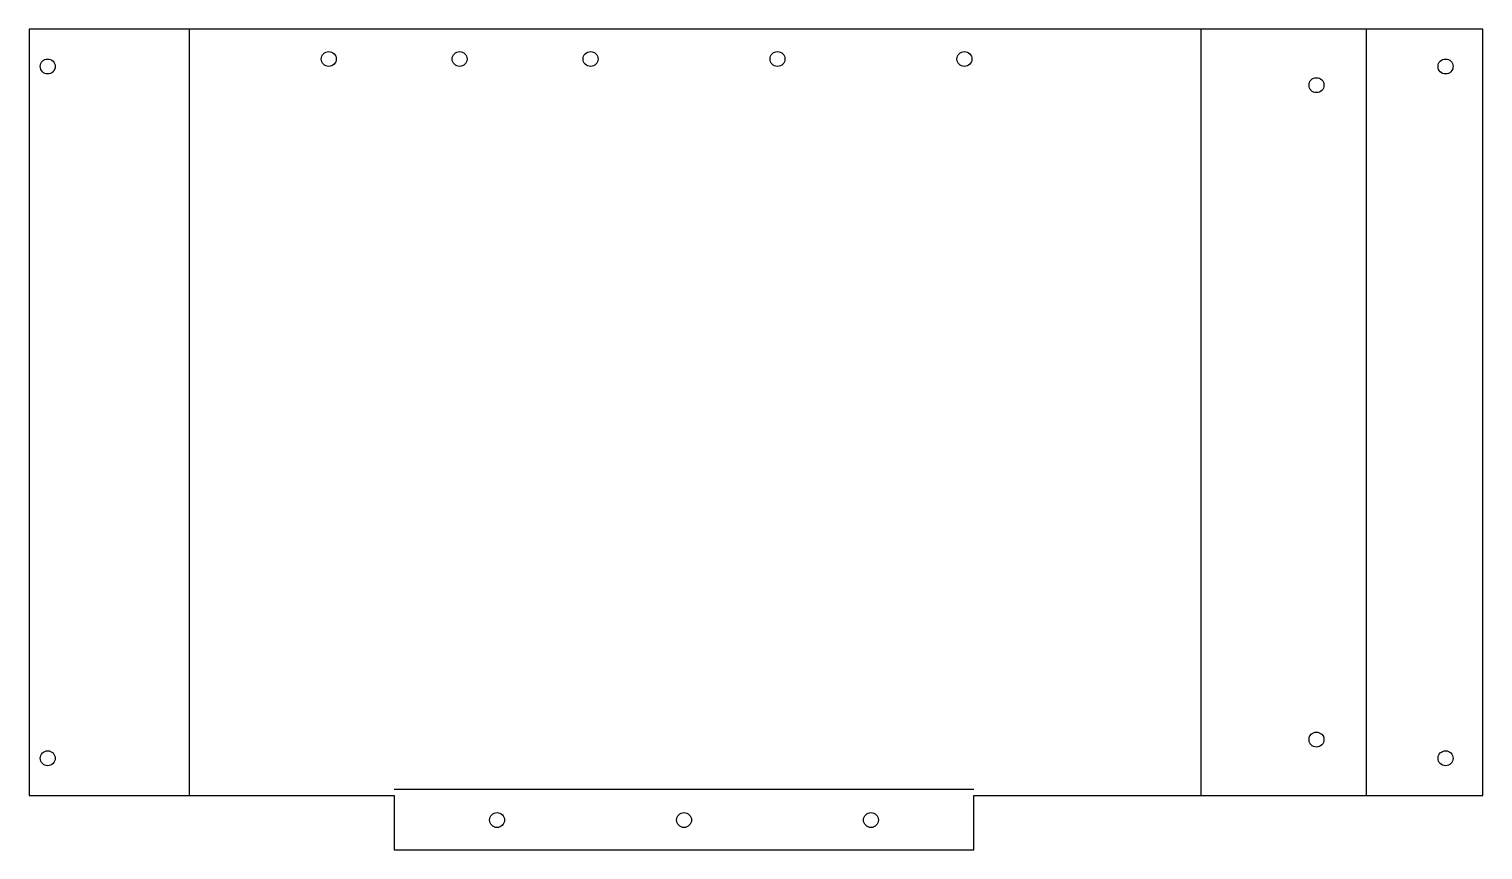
# Model space of a CAD drawing. Header units: millimetres. Extents: x 0 to 389, y 0 to 220.
import ezdxf

# ---------------------------------------------------------------- set-up
doc = ezdxf.new("R2010")
doc.units = ezdxf.units.MM
doc.header["$MEASUREMENT"] = 0
for name, color, linetype in [('Unfold_Sketch007', 7, 'CONTINUOUS'), ('Unfold_Sketch_Bends007', 7, 'CONTINUOUS'), ('Unfold_Sketch_Holes006', 7, 'CONTINUOUS')]:
    doc.layers.add(name, color=color, linetype=linetype)

msp = doc.modelspace()

# ---------------------------------------------------------------- linework, layer by layer
at = {"layer": 'Unfold_Sketch007'}
for p, q in [((12.88, 219.51), (0, 219.51)), ((0, 219.51), (0, 14.51)), ((72.65, 219.51), (12.88, 219.51)), ((312.65, 219.51), (72.65, 219.51)), ((314.09, 219.51), (312.65, 219.51)), ((356.29, 219.51), (314.09, 219.51)), ((358.8, 219.51), (356.29, 219.51)), ((388.8, 219.51), (358.8, 219.51)), ((388.8, 14.51), (388.8, 219.51)), ((0, 14.51), (12.88, 14.51)), ((12.88, 14.51), (72.65, 14.51)), ((72.65, 14.51), (97.65, 14.51)), ((97.65, 14.51), (97.65, 0)), ((252.65, 0), (252.65, 14.51)), ((252.65, 14.51), (312.65, 14.51)), ((312.65, 14.51), (314.09, 14.51)), ((314.09, 14.51), (356.29, 14.51)), ((356.29, 14.51), (358.8, 14.51)), ((358.8, 14.51), (388.8, 14.51)), ((97.65, 0), (252.65, 0))]:
    msp.add_line(p, q, dxfattribs=at)
at = {"layer": 'Unfold_Sketch_Bends007'}
for p, q in [((42.77, 219.51), (42.77, 14.51)), ((313.37, 219.51), (313.37, 14.51)), ((357.55, 219.51), (357.55, 14.51)), ((97.65, 16.26), (252.65, 16.26))]:
    msp.add_line(p, q, dxfattribs=at)
at = {"layer": 'Unfold_Sketch_Holes006'}
for centre in [(4.99, 209.51), (80.15, 211.51), (115.15, 211.51), (150.15, 211.51), (200.15, 211.51), (250.15, 211.51), (378.8, 209.51), (344.29, 204.51), (344.29, 29.51), (4.99, 24.51), (378.8, 24.51), (125.15, 8), (175.15, 8), (225.15, 8)]:
    msp.add_circle(centre, 2, dxfattribs=at)

doc.saveas('drawing.dxf')
